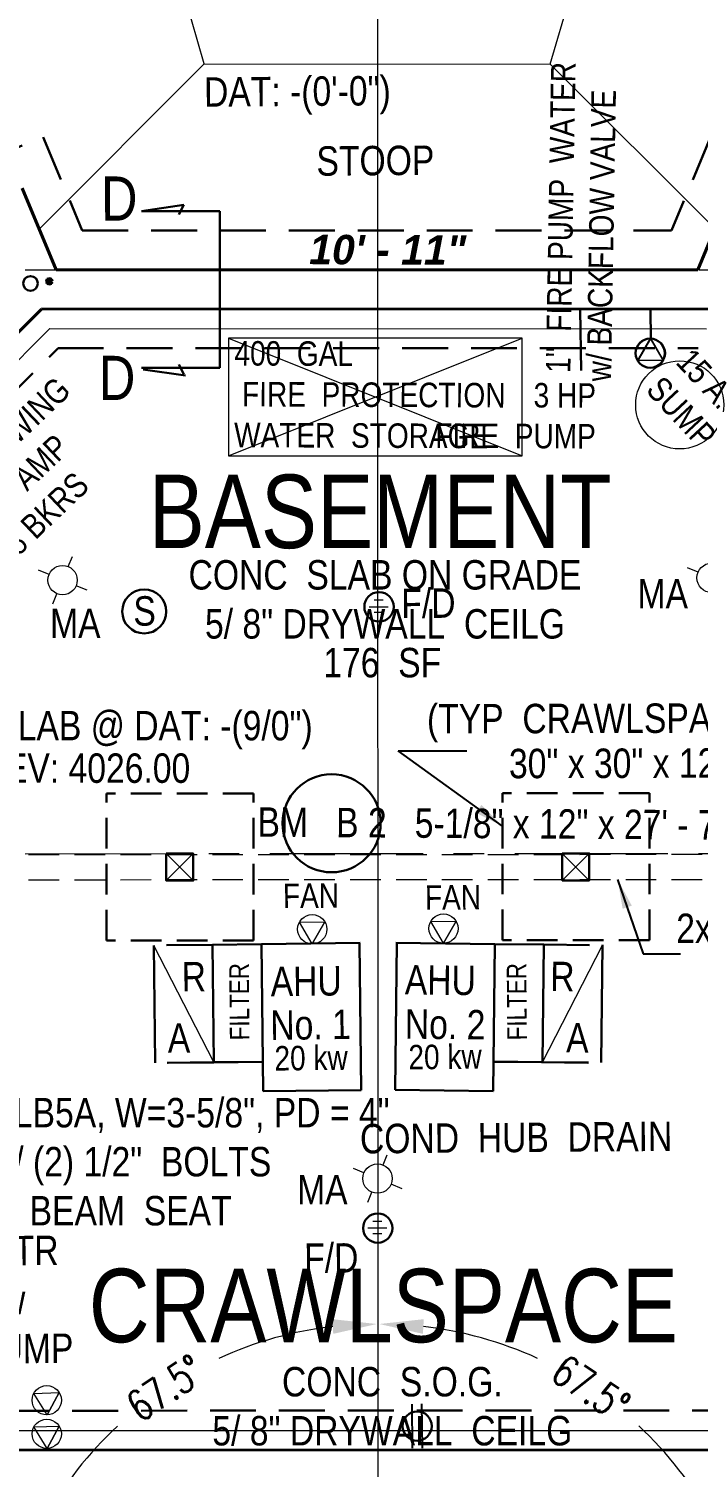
# Model space of a CAD drawing. Header units: inches. Extents: x 2775 to 28360, y 1488 to 9823.
# Drawn here: x 13297.2 to 13433.9, y 3705.4 to 3998.9 of the extents above; entities that cross this region are included whole.
import ezdxf

# ---------------------------------------------------------------- set-up
doc = ezdxf.new("R2010")
doc.units = ezdxf.units.IN
doc.header["$LTSCALE"] = 0.5
doc.header["$MEASUREMENT"] = 0
doc.header["$PDMODE"] = 1
for name, pattern in [('CENTER', [2, 1.25, -0.25, 0.25, -0.25]), ('DOT2', [0.125, 0, -0.125]), ('HIDDEN', [0.375, 0.25, -0.125])]:
    doc.linetypes.add(name, pattern=pattern)
doc.layers.get('Defpoints').update_dxf_attribs({"linetype": 'CONTINUOUS'})
for name, color, linetype, lineweight in [('BEAMS TEXT', 3, 'CONTINUOUS', 20), ('CONCRETE', 7, 'CONTINUOUS', 30), ('ELEC', 6, 'CONTINUOUS', 20), ('FLOOR BEAMS', 3, 'HIDDEN', 20), ('FOOTING', 7, 'HIDDEN', 30), ('FOOTING TEXT', 7, 'CONTINUOUS', 9), ('FOUNDATION', 7, 'CONTINUOUS', 40), ('FOUNDATION TEXT', 7, 'CONTINUOUS', 9), ('GRID', 1, 'CENTER', 20), ('LAYOUT', 6, 'CONTINUOUS', 9), ('WALL FRAMING', 7, 'CONTINUOUS', 30)]:
    doc.layers.add(name, color=color, linetype=linetype, lineweight=lineweight)
for name, color, linetype in [('BSMT  FRAMING', 7, 'CONTINUOUS'), ('ELECTRICAL', 1, 'CONTINUOUS'), ('HVAC', 7, 'CONTINUOUS'), ('LLMECH_EQUIP', 7, 'CONTINUOUS'), ('LLPLUMBING', 102, 'CONTINUOUS'), ('LLTEXT', 7, 'CONTINUOUS'), ('STEEL', 5, 'CONTINUOUS')]:
    doc.layers.add(name, color=color, linetype=linetype)
doc.styles.add('ARCHENT', font='technical.ttf', dxfattribs={"height": 2})
doc.styles.add('ARCHENTLTD', font='technical.ttf', dxfattribs={"height": 6})
doc.styles.add('BEI', font='romans.shx', dxfattribs={"width": 0.75})
doc.dimstyles.new('ARCHENTLTD', dxfattribs={"dimtxt": 12, "dimasz": 6, "dimexe": 9, "dimexo": 3, "dimgap": 1, "dimtad": 0, "dimdec": 4, "dimzin": 1, "dimdsep": 46, "dimlunit": 4, "dimtxsty": 'ARCHENT', "dimcen": 6, "dimaunit": 1, "dimadec": 5, "dimazin": 0, "dimtfac": 1, "dimtdec": 4, "dimtofl": 0, "dimtmove": 0, "dimatfit": 3, "dimfxl": 1, "dimfrac": 2, "dimtolj": 1, "dimtzin": 0, "dimarcsym": 0})
doc.dimstyles.get("Standard").update_dxf_attribs({"dimscale": 50, "dimtxt": 0.18, "dimasz": 0.18, "dimexe": 0.18, "dimexo": 0.0625, "dimgap": 0.09, "dimtad": 0, "dimtoh": 1, "dimzin": 0, "dimdsep": 46, "dimtxsty": 'BEI', "dimcen": 0.09, "dimclrd": 256, "dimclre": 256, "dimclrt": 256, "dimadec": 1, "dimazin": 0, "dimtfac": 1, "dimtofl": 0, "dimtmove": 0, "dimatfit": 3, "dimfxl": 1, "dimtolj": 1, "dimtzin": 0, "dimlwd": -1, "dimlwe": -1, "dimarcsym": 0})

# ---------------------------------------------------------------- blocks, each defined once
blk = doc.blocks.new('*D34')
at = {"layer": 'Defpoints', "color": 0, "ltscale": 150}
for p in [(11336.37, 4496.83, -44590.32), (14529.7, 4138.22, -44590.32), (13445.87, 3646.64), (14529.7, 3176.79, -44590.32), (12016.73, 3096.26, -44590.32)]:
    blk.add_point(p, dxfattribs=at)
at = {"layer": 'LAYOUT', "ltscale": 150}
for start, end in [(9.2836, 15.9025), (344.1589, 350.7778)]:
    blk.add_arc((13368.56, 3656.77), 77.96, start, end, dxfattribs=at)
for points in [[(13442.13, 3677.64), (13444.96, 3678.63), (13440.58, 3686.63)], [(13444.98, 3635), (13442.15, 3635.98), (13440.61, 3626.99)]]:
    blk.add_solid(points, dxfattribs=at)
at = {"layer": 'LAYOUT', "color": 6, "ltscale": 150, "insert": (13446.53, 3656.82), "char_height": 6.25, "attachment_point": 5, "rotation": 270.0307, "style": 'BEI'}
blk.add_mtext('\\A1;45.0°', dxfattribs=at)
blk = doc.blocks.new('*D35')
at = {"layer": 'Defpoints', "color": 0, "ltscale": 150}
for p in [(13368.61, 4764.11, -44590.32), (14529.96, 4138.32, -44590.32), (13423.73, 3711.84), (12016.99, 3096.37, -44590.32), (13368.91, 2918.09, -44590.32)]:
    blk.add_point(p, dxfattribs=at)
at = {"layer": 'LAYOUT', "ltscale": 150}
for start, end in [(65.4639, 83.3705), (29.1593, 47.0659)]:
    blk.add_arc((13368.79, 3656.87), 77.72, start, end, dxfattribs=at)
for points in [[(13377.68, 3732.57), (13377.85, 3735.56), (13368.78, 3734.58)], [(13438.01, 3695.39), (13435.31, 3694.08), (13440.58, 3686.63)]]:
    blk.add_solid(points, dxfattribs=at)
at = {"layer": 'LAYOUT', "color": 6, "lineweight": 9, "ltscale": 150, "insert": (13411.95, 3721.5), "char_height": 6.25, "attachment_point": 5, "rotation": 326.2649, "style": 'BEI'}
blk.add_mtext('\\A1;67.5°', dxfattribs=at)
blk = doc.blocks.new('*D36')
at = {"layer": 'Defpoints', "color": 0, "ltscale": 150}
for p in [(13368.23, 4764.11, -44590.32), (12207.01, 4138.09, -44590.32), (13338.54, 3728.67), (14720.19, 3096.64, -44590.32), (13368.3, 2918.09, -44590.32)]:
    blk.add_point(p, dxfattribs=at)
at = {"layer": 'LAYOUT', "ltscale": 150}
for start, end in [(96.641, 114.5476), (132.9456, 150.8522)]:
    blk.add_arc((13368.28, 3656.87), 77.72, start, end, dxfattribs=at)
for points in [[(13359.2, 3735.56), (13359.37, 3732.57), (13368.27, 3734.58)], [(13301.75, 3694.07), (13299.05, 3695.37), (13296.48, 3686.62)]]:
    blk.add_solid(points, dxfattribs=at)
at = {"layer": 'LAYOUT', "color": 6, "lineweight": 9, "ltscale": 150, "insert": (13325.1, 3721.49), "char_height": 6.25, "attachment_point": 5, "rotation": 33.7466, "style": 'BEI'}
blk.add_mtext('\\A1;67.5°', dxfattribs=at)

msp = doc.modelspace()

# ---------------------------------------------------------------- hatches: boundary and pattern name
at = {"layer": 'WALL FRAMING', "lineweight": 9, "ltscale": 150}
msp.add_hatch(color=256, dxfattribs=at).paths.add_polyline_path([(13301.71819, 3947.34059, 1), (13301.09319, 3947.34059, 1)])

# ---------------------------------------------------------------- linework, layer by layer
at = {"layer": 'BEAMS TEXT', "linetype": 'Continuous', "lineweight": 30, "ltscale": 75}
msp.add_circle((13359.03674, 3836.74966), 10, dxfattribs=at)
at = {"layer": 'BSMT  FRAMING', "linetype": 'Continuous', "lineweight": 9, "ltscale": 1.5}
for p, q in [((13337.96526, 3935.71843), (13397.96526, 3911.71843)), ((13337.96526, 3911.71843), (13397.96526, 3935.71843))]:
    msp.add_line(p, q, dxfattribs=at)
at = {"layer": 'BSMT  FRAMING', "linetype": 'Continuous', "lineweight": 20, "ltscale": 1.5}
for p, q in [((13397.96526, 3935.71843), (13337.96526, 3935.71843)), ((13337.96526, 3935.71843), (13337.96526, 3911.71843)), ((13397.96526, 3911.71843), (13397.96526, 3935.71843)), ((13337.96526, 3911.71843), (13397.96526, 3911.71843))]:
    msp.add_line(p, q, dxfattribs=at)
at = {"layer": 'BSMT  FRAMING', "color": 5, "lineweight": 9, "ltscale": 1.5}
for p, q in [((13366.71487, 3880.96021), (13370.56403, 3880.96021)), ((13367.73674, 3882.32562), (13369.57289, 3882.32562)), ((13367.73674, 3879.83072), (13369.57289, 3879.83072)), ((13367.47864, 3755.5577), (13369.3148, 3755.5577)), ((13366.45677, 3754.19229), (13370.30593, 3754.19229)), ((13367.47864, 3753.0628), (13369.3148, 3753.0628))]:
    msp.add_line(p, q, dxfattribs=at)
at = {"layer": 'CONCRETE', "lineweight": 20, "ltscale": 75}
for p, q in [((13333.04527, 3991.69956), (13299.33502, 3957.99815)), ((13333.04527, 3991.69956), (13403.67823, 3991.69218)), ((13437.28079, 3958.11918), (13403.67823, 3991.69218))]:
    msp.add_line(p, q, dxfattribs=at)
at = {"layer": 'ELEC', "color": 3, "linetype": 'Continuous', "lineweight": 30, "ltscale": 0.75}
msp.add_line((13424.16173, 3941.49089), (13424.18252, 3935.65323), dxfattribs=at)
at = {"layer": 'ELEC', "color": 3, "linetype": 'Continuous', "ltscale": 0.75}
for p, q in [((13424.05463, 3935.66468), (13421.48952, 3931.18047)), ((13424.18252, 3935.65323), (13421.6174, 3931.16902)), ((13424.05463, 3935.66468), (13426.67143, 3931.23393)), ((13424.18252, 3935.65323), (13426.79931, 3931.22248)), ((13426.67143, 3931.23393), (13421.48952, 3931.18047)), ((13426.79931, 3931.22248), (13421.6174, 3931.16902)), ((13352.47406, 3816.58175), (13357.65596, 3816.63521)), ((13355.09085, 3812.151), (13357.65596, 3816.63521)), ((13379.27017, 3816.72287), (13384.45208, 3816.77633)), ((13381.88696, 3812.29212), (13379.27017, 3816.72287)), ((13381.88696, 3812.29212), (13384.45208, 3816.77633))]:
    msp.add_line(p, q, dxfattribs=at)
at = {"layer": 'ELEC', "color": 3, "linetype": 'Continuous', "ltscale": 0.375}
for p, q in [((13421.48952, 3931.18047), (13424.05463, 3935.66468)), ((13421.6174, 3931.16902), (13424.18252, 3935.65323)), ((13424.05463, 3935.66468), (13426.67143, 3931.23393)), ((13424.18252, 3935.65323), (13426.79931, 3931.22248)), ((13426.67143, 3931.23393), (13421.48952, 3931.18047)), ((13426.79931, 3931.22248), (13421.6174, 3931.16902)), ((13352.47406, 3816.58175), (13357.65596, 3816.63521)), ((13355.09085, 3812.151), (13352.47406, 3816.58175)), ((13357.65596, 3816.63521), (13355.09085, 3812.151)), ((13379.27017, 3816.72287), (13384.45208, 3816.77633)), ((13381.88696, 3812.29212), (13379.27017, 3816.72287)), ((13384.45208, 3816.77633), (13381.88696, 3812.29212))]:
    msp.add_line(p, q, dxfattribs=at)
at = {"layer": 'ELEC', "color": 3, "linetype": 'Continuous', "ltscale": 150}
for p, q in [((13305.26579, 3889.14732), (13306.12718, 3891.2311)), ((13301.35667, 3887.53497), (13299.19164, 3888.42995)), ((13433.84201, 3887.9982), (13431.67698, 3888.89318)), ((13302.11855, 3881.53383), (13302.97365, 3883.60241)), ((13309.1406, 3884.31728), (13306.9015, 3885.24287)), ((13369.54668, 3767.02618), (13370.40806, 3769.10995)), ((13365.63756, 3765.41382), (13363.47253, 3766.3088)), ((13373.42148, 3762.19613), (13371.18239, 3763.12172)), ((13366.39943, 3759.41268), (13367.25454, 3761.48126))]:
    msp.add_line(p, q, dxfattribs=at)
at = {"layer": 'ELEC', "color": 1, "linetype": 'Continuous', "ltscale": 0.375}
for p, q in [((13298.24898, 3720.41678), (13303.42879, 3720.57342)), ((13300.95349, 3716.03902), (13298.24898, 3720.41678)), ((13303.42879, 3720.57342), (13300.95349, 3716.03902)), ((13298.24898, 3713.5643), (13303.42879, 3713.72094)), ((13300.95349, 3709.18654), (13298.24898, 3713.5643)), ((13303.42879, 3713.72094), (13300.95349, 3709.18654))]:
    msp.add_line(p, q, dxfattribs=at)
at = {"layer": 'ELEC', "color": 1, "linetype": 'Continuous', "ltscale": 0.75}
for p, q in [((13298.24898, 3720.41678), (13303.42879, 3720.57342)), ((13300.95349, 3716.03902), (13298.24898, 3720.41678)), ((13300.95349, 3716.03902), (13303.42879, 3720.57342)), ((13298.24898, 3713.5643), (13303.42879, 3713.72094)), ((13300.95349, 3709.18654), (13298.24898, 3713.5643)), ((13300.95349, 3709.18654), (13303.42879, 3713.72094))]:
    msp.add_line(p, q, dxfattribs=at)
at = {"layer": 'ELEC', "color": 3, "linetype": 'Continuous', "lineweight": 30, "ltscale": 0.75}
msp.add_circle((13424.06525, 3932.68284), 2.98186, dxfattribs=at)
at = {"layer": 'ELEC', "color": 3, "linetype": 'Continuous', "ltscale": 0.75}
for centre in [(13424.19313, 3932.67138), (13355.08023, 3815.13284), (13381.87635, 3815.27397)]:
    msp.add_circle(centre, 2.98186, dxfattribs=at)
at = {"layer": 'ELEC', "color": 5, "lineweight": 20, "ltscale": 1.5}
msp.add_circle((13430.10674, 3922.13802), 9, dxfattribs=at)
at = {"layer": 'ELEC', "color": 3, "linetype": 'Continuous', "ltscale": 7.5}
for centre in [(13304.12276, 3886.37361), (13436.6081, 3886.83684), (13368.40365, 3764.25246)]:
    msp.add_circle(centre, 3, dxfattribs=at)
at = {"layer": 'ELEC', "color": 1, "linetype": 'Continuous', "ltscale": 0.75}
for centre in [(13300.88349, 3719.02006), (13300.88349, 3712.16758)]:
    msp.add_circle(centre, 2.98186, dxfattribs=at)
at = {"layer": 'ELEC', "color": 3, "linetype": 'Continuous', "ltscale": 0.75}
for points in [[(13424.05463, 3935.66468), (13426.67143, 3931.23393), (13421.48952, 3931.18047), (13424.05463, 3935.66468)], [(13424.18252, 3935.65323), (13426.79931, 3931.22248), (13421.6174, 3931.16902), (13424.18252, 3935.65323)], [(13355.09085, 3812.151), (13352.47406, 3816.58175), (13357.65596, 3816.63521), (13355.09085, 3812.151)], [(13381.88696, 3812.29212), (13379.27017, 3816.72287), (13384.45208, 3816.77633), (13381.88696, 3812.29212)]]:
    msp.add_solid(points, dxfattribs=at)
at = {"layer": 'ELEC', "color": 1, "linetype": 'Continuous', "ltscale": 0.75}
for points in [[(13300.95349, 3716.03902), (13298.24898, 3720.41678), (13303.42879, 3720.57342), (13300.95349, 3716.03902)], [(13300.95349, 3709.18654), (13298.24898, 3713.5643), (13303.42879, 3713.72094), (13300.95349, 3709.18654)]]:
    msp.add_solid(points, dxfattribs=at)
at = {"layer": 'ELECTRICAL', "color": 1, "linetype": 'Continuous', "ltscale": 0.75}
for p, q in [((13375.56973, 3709.24286), (13375.47847, 3718.24496)), ((13377.56963, 3709.26313), (13377.47837, 3718.26523))]:
    msp.add_line(p, q, dxfattribs=at)
at = {"layer": 'ELECTRICAL', "color": 3, "linetype": 'Continuous', "lineweight": 30, "ltscale": 0.75}
msp.add_circle((13320.77927, 3879.98294), 4.47927, dxfattribs=at)
at = {"layer": 'ELECTRICAL', "color": 1, "linetype": 'Continuous', "lineweight": 30, "ltscale": 0.75}
msp.add_circle((13376.50644, 3713.75387), 2.98186, dxfattribs=at)
at = {"layer": 'FLOOR BEAMS', "ltscale": 50}
for p, q in [((13203.44316, 3830.31997), (13442.43358, 3830.43675)), ((13203.44566, 3825.19497), (13533.59175, 3825.35629))]:
    msp.add_line(p, q, dxfattribs=at)
at = {"layer": 'FOOTING', "ltscale": 75}
for p, q in [((13274.32972, 3965.78476), (13300.05742, 3976.83848)), ((13300.16664, 3976.79425), (13308.13489, 3957.70217)), ((13436.35937, 3976.74063), (13428.44746, 3957.68958)), ((13308.13489, 3957.70217), (13428.44746, 3957.68958)), ((13211.84162, 3842.42859), (13303.13059, 3933.67536)), ((13303.12967, 3933.70269), (13433.88005, 3933.68902)), ((13263.9049, 3716.86334), (13473.20555, 3716.96561))]:
    msp.add_line(p, q, dxfattribs=at)
at = {"layer": 'FOOTING', "ltscale": 50}
for p, q in [((13343.07618, 3842.84716), (13313.07618, 3842.84716)), ((13313.07618, 3812.84716), (13313.07618, 3842.84716)), ((13343.07618, 3812.84716), (13343.07618, 3842.84716)), ((13423.9145, 3842.88666), (13393.9145, 3842.88666)), ((13393.9145, 3812.88666), (13393.9145, 3842.88666)), ((13423.9145, 3812.88666), (13423.9145, 3842.88666)), ((13343.07618, 3812.84716), (13313.07618, 3812.84716)), ((13423.9145, 3812.88666), (13393.9145, 3812.88666))]:
    msp.add_line(p, q, dxfattribs=at)
at = {"layer": 'FOOTING TEXT', "linetype": 'Continuous', "lineweight": 30, "ltscale": 25}
for p, q in [((13320.2135, 3961.69149), (13328.86031, 3962.96788)), ((13328.86031, 3962.96788), (13327.8316, 3960.99451)), ((13320.2135, 3961.69149), (13336.21653, 3961.69283)), ((13336.21921, 3929.6898), (13336.21653, 3961.69283)), ((13336.21921, 3929.6898), (13320.21617, 3929.68846)), ((13320.55365, 3929.37976), (13329.20168, 3928.11166)), ((13328.87055, 3928.40769), (13327.83995, 3930.38007))]:
    msp.add_line(p, q, dxfattribs=at)
at = {"layer": 'FOUNDATION', "ltscale": 1.5}
for p, q in [((13295.86512, 3966.33017), (13302.80473, 3949.70273)), ((13440.67924, 3966.28412), (13433.78729, 3949.68903))]:
    msp.add_line(p, q, dxfattribs=at)
at = {"layer": 'FOUNDATION', "ltscale": 50}
for p, q in [((13302.80473, 3949.70273), (13433.78729, 3949.68903)), ((13299.81692, 3941.70304), (13437.19204, 3941.68867))]:
    msp.add_line(p, q, dxfattribs=at)
at = {"layer": 'FOUNDATION', "ltscale": 75}
for p, q in [((13202.40713, 3844.30955), (13299.81692, 3941.67432)), ((13258.56184, 3708.86207), (13478.51718, 3708.88405))]:
    msp.add_line(p, q, dxfattribs=at)
at = {"layer": 'FOUNDATION', "lineweight": 20, "ltscale": 75}
for p, q in [((13278.97521, 3915.18669), (13301.50179, 3937.70286)), ((13261.23353, 3712.86233), (13475.84436, 3712.88379))]:
    msp.add_line(p, q, dxfattribs=at)
at = {"layer": 'FOUNDATION', "lineweight": 20}
msp.add_line((13301.50179, 3937.70286), (13435.53622, 3937.68867), dxfattribs=at)
at = {"layer": 'FOUNDATION', "lineweight": 50, "ltscale": 1.5}
msp.add_circle((13301.40569, 3947.34059), 0.5, dxfattribs=at)
at = {"layer": 'GRID', "ltscale": 50}
for p, q in [((13296.5042, 3949.70339), (13440.50421, 3949.68832)), ((13296.44783, 3830.55291), (13440.44783, 3830.62328))]:
    msp.add_line(p, q, dxfattribs=at)
at = {"layer": 'HVAC', "color": 7, "lineweight": 9, "ltscale": 1.5}
for p, q in [((13333.04527, 3991.69956), (13306.26134, 4084.70236)), ((13403.67823, 3991.69218), (13430.8205, 4084.78519))]:
    msp.add_line(p, q, dxfattribs=at)
at = {"layer": 'HVAC', "color": 5, "linetype": 'HIDDEN', "lineweight": 30, "ltscale": 75}
for p, q in [((13334.73743, 3811.9794), (13322.73823, 3811.84054)), ((13402.32891, 3812.00868), (13414.32822, 3811.88022)), ((13334.85516, 3787.97915), (13322.85596, 3787.84029)), ((13334.98304, 3787.9677), (13322.98384, 3787.82884)), ((13335.01514, 3787.981), (13323.01595, 3787.84214)), ((13401.912, 3788.00821), (13413.91131, 3787.87975)), ((13402.03989, 3787.99676), (13414.0392, 3787.8683)), ((13402.07199, 3788.01006), (13414.0713, 3787.8816))]:
    msp.add_line(p, q, dxfattribs=at)
at = {"layer": 'HVAC', "color": 5, "linetype": 'Continuous', "lineweight": 30, "ltscale": 0.25}
for p, q in [((13322.73823, 3811.84054), (13323.01595, 3787.84214)), ((13334.73743, 3811.9794), (13335.01514, 3787.981)), ((13402.32891, 3812.00868), (13402.07199, 3788.01006)), ((13414.3291, 3811.96251), (13414.07218, 3787.96388))]:
    msp.add_line(p, q, dxfattribs=at)
at = {"layer": 'HVAC', "color": 5, "linetype": 'Continuous', "lineweight": 9, "ltscale": 0.25}
for p, q in [((13335.01514, 3787.981), (13322.73823, 3811.84054)), ((13402.07199, 3788.01006), (13414.32822, 3811.88022))]:
    msp.add_line(p, q, dxfattribs=at)
at = {"layer": 'HVAC', "color": 7, "linetype": 'Continuous', "lineweight": 30, "ltscale": 0.25}
for p, q in [((13334.73743, 3811.9794), (13344.73676, 3812.09511)), ((13402.32891, 3812.00868), (13392.32948, 3812.11573)), ((13334.85516, 3787.97915), (13344.85449, 3788.09487)), ((13334.98304, 3787.9677), (13344.98237, 3788.08341)), ((13335.01514, 3787.981), (13345.01447, 3788.09672)), ((13401.912, 3788.00821), (13391.91257, 3788.11526)), ((13402.03989, 3787.99676), (13392.04046, 3788.1038)), ((13402.07199, 3788.01006), (13392.07256, 3788.11711))]:
    msp.add_line(p, q, dxfattribs=at)
at = {"layer": 'HVAC', "color": 1, "linetype": 'Continuous', "lineweight": 30, "ltscale": 0.25}
for p, q in [((13364.89541, 3812.32839), (13344.73676, 3812.09511)), ((13372.17064, 3812.33154), (13392.32948, 3812.11573)), ((13365.08256, 3782.32855), (13345.0839, 3782.09712)), ((13372.00948, 3782.33155), (13392.00833, 3782.11745))]:
    msp.add_line(p, q, dxfattribs=at)
at = {"layer": 'HVAC', "color": 1, "linetype": 'Continuous', "lineweight": 30, "ltscale": 0.5}
for p, q in [((13345.0839, 3782.09712), (13344.73676, 3812.09511)), ((13365.08256, 3782.32855), (13364.73542, 3812.32654)), ((13372.00948, 3782.33155), (13372.33062, 3812.32983)), ((13392.00833, 3782.11745), (13392.32948, 3812.11573))]:
    msp.add_line(p, q, dxfattribs=at)
at = {"layer": 'HVAC', "color": 5, "lineweight": 30, "ltscale": 75}
for centre in [(13368.72026, 3880.92278), (13368.46217, 3754.15486)]:
    msp.add_circle(centre, 3, dxfattribs=at)
at = {"layer": 'LAYOUT', "color": 6, "linetype": 'Continuous', "ltscale": 150}
msp.add_line((13368.60734, 2917.96594), (13368.47871, 4204.72337), dxfattribs=at)
at = {"layer": 'LLPLUMBING', "color": 5, "lineweight": 30, "ltscale": 1.5}
msp.add_line((13409.76776, 3941.54549), (13409.98306, 3929.14906), dxfattribs=at)
at = {"layer": 'STEEL', "lineweight": 30, "ltscale": 75}
msp.add_circle((13297.56641, 3946.91357), 1.5, dxfattribs=at)
at = {"layer": 'WALL FRAMING', "color": 6, "lineweight": 9, "ltscale": 75}
for p, q in [((13325.29603, 3830.56701), (13330.79603, 3825.06701)), ((13330.79603, 3830.56701), (13325.29603, 3825.06701)), ((13406.13435, 3830.60651), (13411.63435, 3825.10651)), ((13411.63435, 3830.60651), (13406.13435, 3825.10651))]:
    msp.add_line(p, q, dxfattribs=at)
at = {"layer": 'WALL FRAMING', "color": 6, "ltscale": 75}
for points in [[(13325.29603, 3830.56701), (13330.79603, 3830.56701), (13330.79603, 3825.06701), (13325.29603, 3825.06701)], [(13406.13435, 3830.60651), (13411.63435, 3830.60651), (13411.63435, 3825.10651), (13406.13435, 3825.10651)]]:
    msp.add_lwpolyline(points, close=True, dxfattribs=at)
at = {"layer": 'WALL FRAMING', "lineweight": 9, "ltscale": 150}
msp.add_circle((13301.40569, 3947.34059), 0.3125, dxfattribs=at)
at = {"layer": 'WALL FRAMING', "color": 9, "linetype": 'Continuous', "lineweight": 5, "ltscale": 150}
msp.add_circle((13301.40569, 3947.34059), 0.3125, dxfattribs=at)

# ---------------------------------------------------------------- texts
at = {"layer": 'BEAMS TEXT', "linetype": 'Continuous', "lineweight": 9, "insert": (13391.92306, 3826.66687), "char_height": 6, "attachment_point": 5, "rotation": 359.6375, "style": 'ARCHENTLTD'}
msp.add_mtext('BM   B 2   5-1/8" x 12" x 27\' - 7" \\P\\P  ', dxfattribs=at)
at = {"layer": 'BSMT  FRAMING', "color": 7, "linetype": 'Continuous', "lineweight": 9, "ltscale": 0.5, "insert": (13339.21724, 3935.17293), "char_height": 5, "attachment_point": 1, "rotation": 359.7476347, "style": 'ARCHENT'}
msp.add_mtext('400  GAL\\P FIRE  PROTECTION  \\PWATER  STORAGE  ', dxfattribs=at)
at = {"layer": 'BSMT  FRAMING', "color": 5, "linetype": 'Continuous', "lineweight": 20, "width": 271, "rotation": 0.4625, "style": 'ARCHENTLTD'}
for s, insert, char_height, attachment_point in [('F/D', (13373.23599, 3884.61494), 6, 1), ('{\\C3;FAN}', (13349.07011, 3824.43692), 5, 1), ('{\\C3;FAN}', (13378.0689, 3824.09594), 5, 1), ('COND  HUB  DRAIN', (13364.8026, 3775.38222), 6, 1), ('65 GAL  \\PELEC  HW  HTR\\Pw/(2) 4500w\\Pw/RECIRC  PUMP', (13277.76409, 3744.37775), 6, 5), ('F/D', (13353.4069, 3751.01143), 6, 1)]:
    msp.add_mtext(s, dxfattribs=dict(at, insert=insert, char_height=char_height, attachment_point=attachment_point))
at = {"layer": 'CONCRETE', "linetype": 'Continuous', "lineweight": 20, "width": 271, "attachment_point": 1, "style": 'ARCHENTLTD'}
for s, insert, char_height, rotation in [('DAT: -(0\'-0")', (13332.96851, 3988.97307), 6, 0.4625), ('STOOP', (13355.91861, 3974.88998), 6, 0.4625), ('FILTER', (13338.27147, 3792.44134), 4, 90.4625), ('FILTER', (13394.90315, 3792.44134), 4, 90.4625)]:
    msp.add_mtext(s, dxfattribs=dict(at, insert=insert, char_height=char_height, rotation=rotation))
at = {"layer": 'ELEC', "color": 1, "linetype": 'Continuous', "lineweight": 9, "ltscale": 0.5, "insert": (13432.73163, 3934.08906), "char_height": 5, "attachment_point": 1, "rotation": 313.0173372, "style": 'ARCHENT'}
msp.add_mtext('15 A.\\PSUMP', dxfattribs=at)
at = {"layer": 'ELEC', "color": 1, "linetype": 'Continuous', "lineweight": 5, "ltscale": 0.25, "insert": (13299.08014, 3894.83556), "char_height": 5, "attachment_point": 8, "rotation": 43.5375428, "style": 'ARCHENT'}
msp.add_mtext('\\P\\P            EAST WING\\P       200 AMP\\P    48 BKRS', dxfattribs=at)
at = {"layer": 'ELEC', "color": 3, "linetype": 'Continuous', "lineweight": 9, "ltscale": 0.5, "insert": (13413.0191, 3926.55418), "char_height": 5, "attachment_point": 3, "rotation": 359.7476347, "style": 'ARCHENT'}
msp.add_mtext('     3 HP\\PFIRE  PUMP', dxfattribs=at)
at = {"layer": 'ELECTRICAL', "color": 3, "linetype": 'Continuous', "ltscale": 0.375, "char_height": 6, "attachment_point": 1, "style": 'ARCHENT'}
for insert in [(13421.48134, 3886.58936), (13301.56079, 3880.55441)]:
    msp.add_mtext('MA', dxfattribs=dict(at, insert=insert))
at = {"layer": 'ELECTRICAL', "color": 3, "linetype": 'Continuous', "ltscale": 0.375, "insert": (13318.57484, 3883.08756), "char_height": 6, "width": 6.875, "attachment_point": 1, "style": 'ARCHENT'}
msp.add_mtext('S', dxfattribs=at)
at = {"layer": 'ELECTRICAL', "color": 7, "linetype": 'Continuous', "ltscale": 0.375, "insert": (13351.98686, 3765.00614), "char_height": 6, "attachment_point": 1, "style": 'ARCHENT'}
msp.add_mtext('MA', dxfattribs=at)
at = {"layer": 'FOUNDATION TEXT', "lineweight": 30, "ltscale": 50, "char_height": 9, "attachment_point": 5, "rotation": 0.014486, "style": 'ARCHENT'}
for insert in [(13315.68455, 3964.24652), (13315.25622, 3927.64749)]:
    msp.add_mtext('D', dxfattribs=dict(at, insert=insert))
at = {"layer": 'FOUNDATION TEXT', "color": 1, "lineweight": 20, "ltscale": 75, "insert": (13354.47236, 3956.85408), "char_height": 6, "attachment_point": 1, "rotation": 359.7855903, "style": 'ARCHENTLTD'}
msp.add_mtext('{\\fArial|b1|i1|c0|p34;10\' - 11"}', dxfattribs=at)
at = {"layer": 'FOUNDATION TEXT', "ltscale": 50, "attachment_point": 5, "style": 'ARCHENT'}
for s, insert, char_height in [('BASEMENT', (13368.93455, 3900.29643), 15), ('CONC  SLAB ON GRADE\\P5/ 8" DRYWALL  CEILG', (13369.93168, 3882.41307), 6), ('176  SF', (13369.37389, 3869.50152), 6), ('T/SLAB @ DAT: -(9/0")', (13319.72436, 3855.78261), 6), ('ELEV: 4026.00', (13307.06295, 3847.9689), 6), ('CRAWLSPACE', (13369.6121, 3738.24719), 15), ('CONC  S.O.G.\\P5/ 8" DRYWALL  CEILG', (13371.43862, 3717.76119), 6)]:
    msp.add_mtext(s, dxfattribs=dict(at, insert=insert, char_height=char_height))
at = {"layer": 'FOUNDATION TEXT', "ltscale": 50, "char_height": 6, "attachment_point": 5, "rotation": 0.1662235, "style": 'ARCHENT'}
for s, insert in [('(TYP  CRAWLSPACE  FTG)', (13422.22395, 3857.29132)), ('30" x 30" x 12" FTG', (13425.45803, 3848.98838)), ('2x4 FURRED WALL w/\\P5/ 8" DRYWALL,\\PR-13 INSULATION', (13464.92708, 3805.37699))]:
    msp.add_mtext(s, dxfattribs=dict(at, insert=insert))
at = {"layer": 'HVAC', "color": 5, "linetype": 'Continuous', "lineweight": 9, "ltscale": 0.25, "char_height": 6, "attachment_point": 2, "style": 'ARCHENT'}
for insert, rotation in [((13330.87684, 3808.4583, 89201.55221), 0.6630119), ((13406.19255, 3808.49094, 89201.55221), 359.386642)]:
    msp.add_mtext('R', dxfattribs=dict(at, insert=insert, rotation=rotation))
at = {"layer": 'HVAC', "color": 1, "linetype": 'Continuous', "ltscale": 0.25, "attachment_point": 2, "style": 'ARCHENT'}
for s, insert, char_height, rotation in [('AHU', (13353.81154, 3807.54214), 6, 0.6630119), ('AHU', (13381.27024, 3807.75191), 6, 359.386642), ('No. 1', (13354.6989, 3798.64512), 6, 0.6630119), ('No. 2', (13382.24131, 3798.72493), 6, 359.3866419), ('20 kw', (13354.8182, 3791.37045), 5, 0.6630119), ('20 kw', (13382.16217, 3791.60506), 5, 0.6630119)]:
    msp.add_mtext(s, dxfattribs=dict(at, insert=insert, char_height=char_height, rotation=rotation))
at = {"layer": 'LLMECH_EQUIP', "color": 5, "linetype": 'DOT2', "lineweight": 20, "ltscale": 1.5, "char_height": 6, "attachment_point": 2, "style": 'ARCHENT'}
for insert, rotation in [((13327.83106, 3795.9422, 89201.55221), 0.6630119), ((13409.24917, 3795.97748, 89201.55221), 359.386642)]:
    msp.add_mtext('A', dxfattribs=dict(at, insert=insert, rotation=rotation))
at = {"layer": 'LLPLUMBING', "color": 5, "linetype": 'Continuous', "lineweight": 9, "ltscale": 0.5, "insert": (13402.74332, 3927.12032), "char_height": 5, "attachment_point": 1, "rotation": 89.0248075, "style": 'ARCHENT'}
msp.add_mtext(' 1"  FIRE PUMP  WATER\\Pw/ BACKFLOW VALVE', dxfattribs=at)
at = {"layer": 'LLTEXT', "color": 7, "ltscale": 1.5, "insert": (13318.00922, 3767.66025), "char_height": 6, "attachment_point": 5, "style": 'ARCHENT'}
msp.add_mtext(' (TYP)  GLB5A, W=3-5/8", PD = 4"\\Pw/ (2) 1/2"  BOLTS\\PBEAM  SEAT', dxfattribs=at)

# ---------------------------------------------------------------- dimensions: what is measured, and where the dimension line sits
at = {"layer": 'LAYOUT', "color": 6, "lineweight": 9, "ltscale": 150}
for base, line1, line2, picture, middle in [((13423.72935, 3711.83768), ((13368.91165, 2918.08615, -44590.39094), (13368.61097, 4764.10823, -44590.39094)), ((14529.96029, 4138.32456, -44590.39094), (12016.98849, 3096.36778, -44590.39094)), '*D35', (13411.95168, 3721.49793, -0.0698)), ((13338.53668, 3728.66929), ((13368.303, 2918.08609, -44590.39094), (13368.23463, 4764.10819, -44590.39094)), ((12207.01044, 4138.09235, -44590.39094), (14720.19049, 3096.63799, -44590.39094)), '*D36', (13325.10235, 3721.48925, -0.0698))]:
    dim = msp.add_angular_dim_2l(base=base, line1=line1, line2=line2, dimstyle='Standard', override={"dimtxt": 0.125, "dimclrd": 256, "dimclre": 256, "dimclrt": 6}, dxfattribs=at)
    dim.commit()
    dim.dimension.update_dxf_attribs({"geometry": picture, "text_midpoint": middle})
at = {"layer": 'LAYOUT', "color": 6, "ltscale": 150}
dim = msp.add_angular_dim_2l(base=(13445.86589, 3646.64354), line1=((14529.70246, 4138.21765, -44590.39094), (12016.73067, 3096.26087, -44590.39094)), line2=((14529.70246, 3176.78592, -44590.39094), (11336.37403, 4496.83476, -44590.39094)), dimstyle='Standard', override={"dimtxt": 0.125, "dimclrd": 256, "dimclre": 256, "dimclrt": 6}, dxfattribs=at)
dim.commit()
dim.dimension.update_dxf_attribs({"geometry": '*D34', "text_midpoint": (13446.52682, 3656.81537, -0.0698)})

# ---------------------------------------------------------------- leaders
at = {"layer": 'FOOTING TEXT', "ltscale": 10}
for points in [[(13393.9145, 3836.18299), (13372.6043, 3851.56251), (13386.63667, 3851.56251)], [(13417.4226, 3825.29953), (13422.65968, 3810.14881), (13430.27037, 3810.14881)]]:
    msp.add_leader(points, dimstyle='ARCHENTLTD', override={"dimgap": 1, "dimtad": 0}, dxfattribs=at)

doc.saveas('drawing.dxf')
